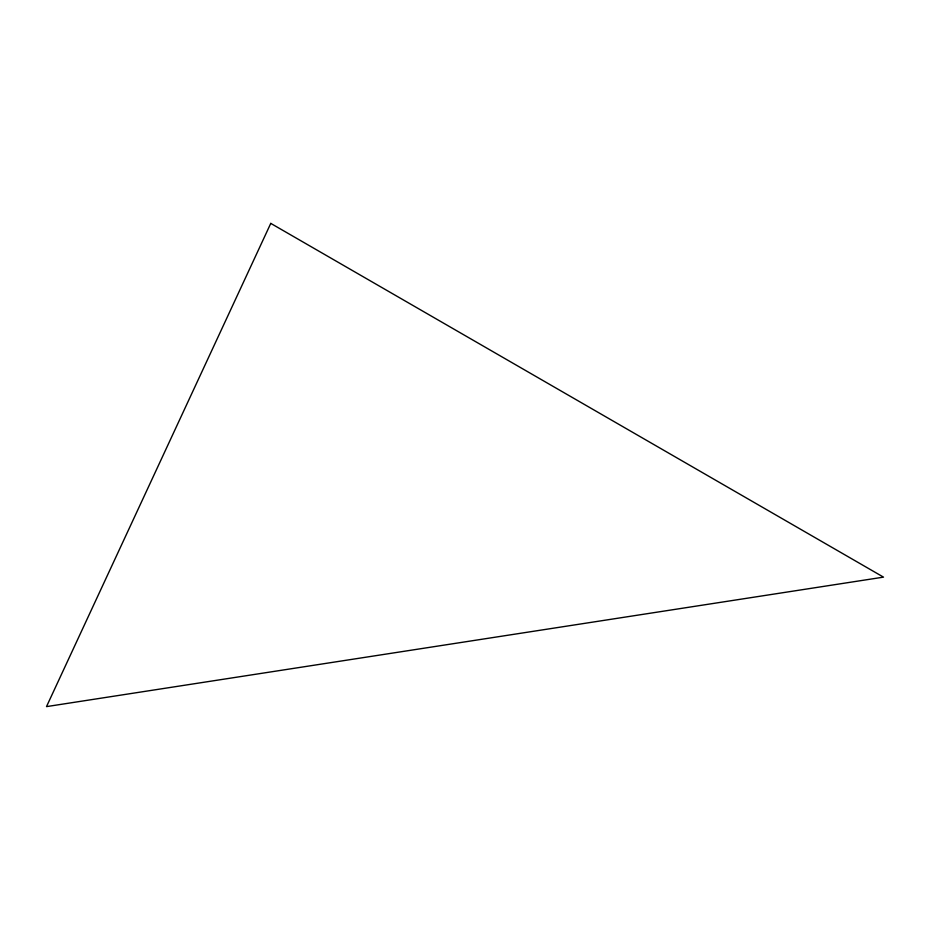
<?xml version="1.0" encoding="UTF-8"?>
<svg xmlns="http://www.w3.org/2000/svg" width="930" height="930" viewBox="0 0 930 930"><rect width="100%" height="100%" fill="white"/><g stroke="black" fill="none" stroke-linecap="round" stroke-linejoin="round"><path stroke-width="1.4" d="M270.769 223.386L46.5 706.614L883.5 577.135L270.769 223.386"/></g></svg>
